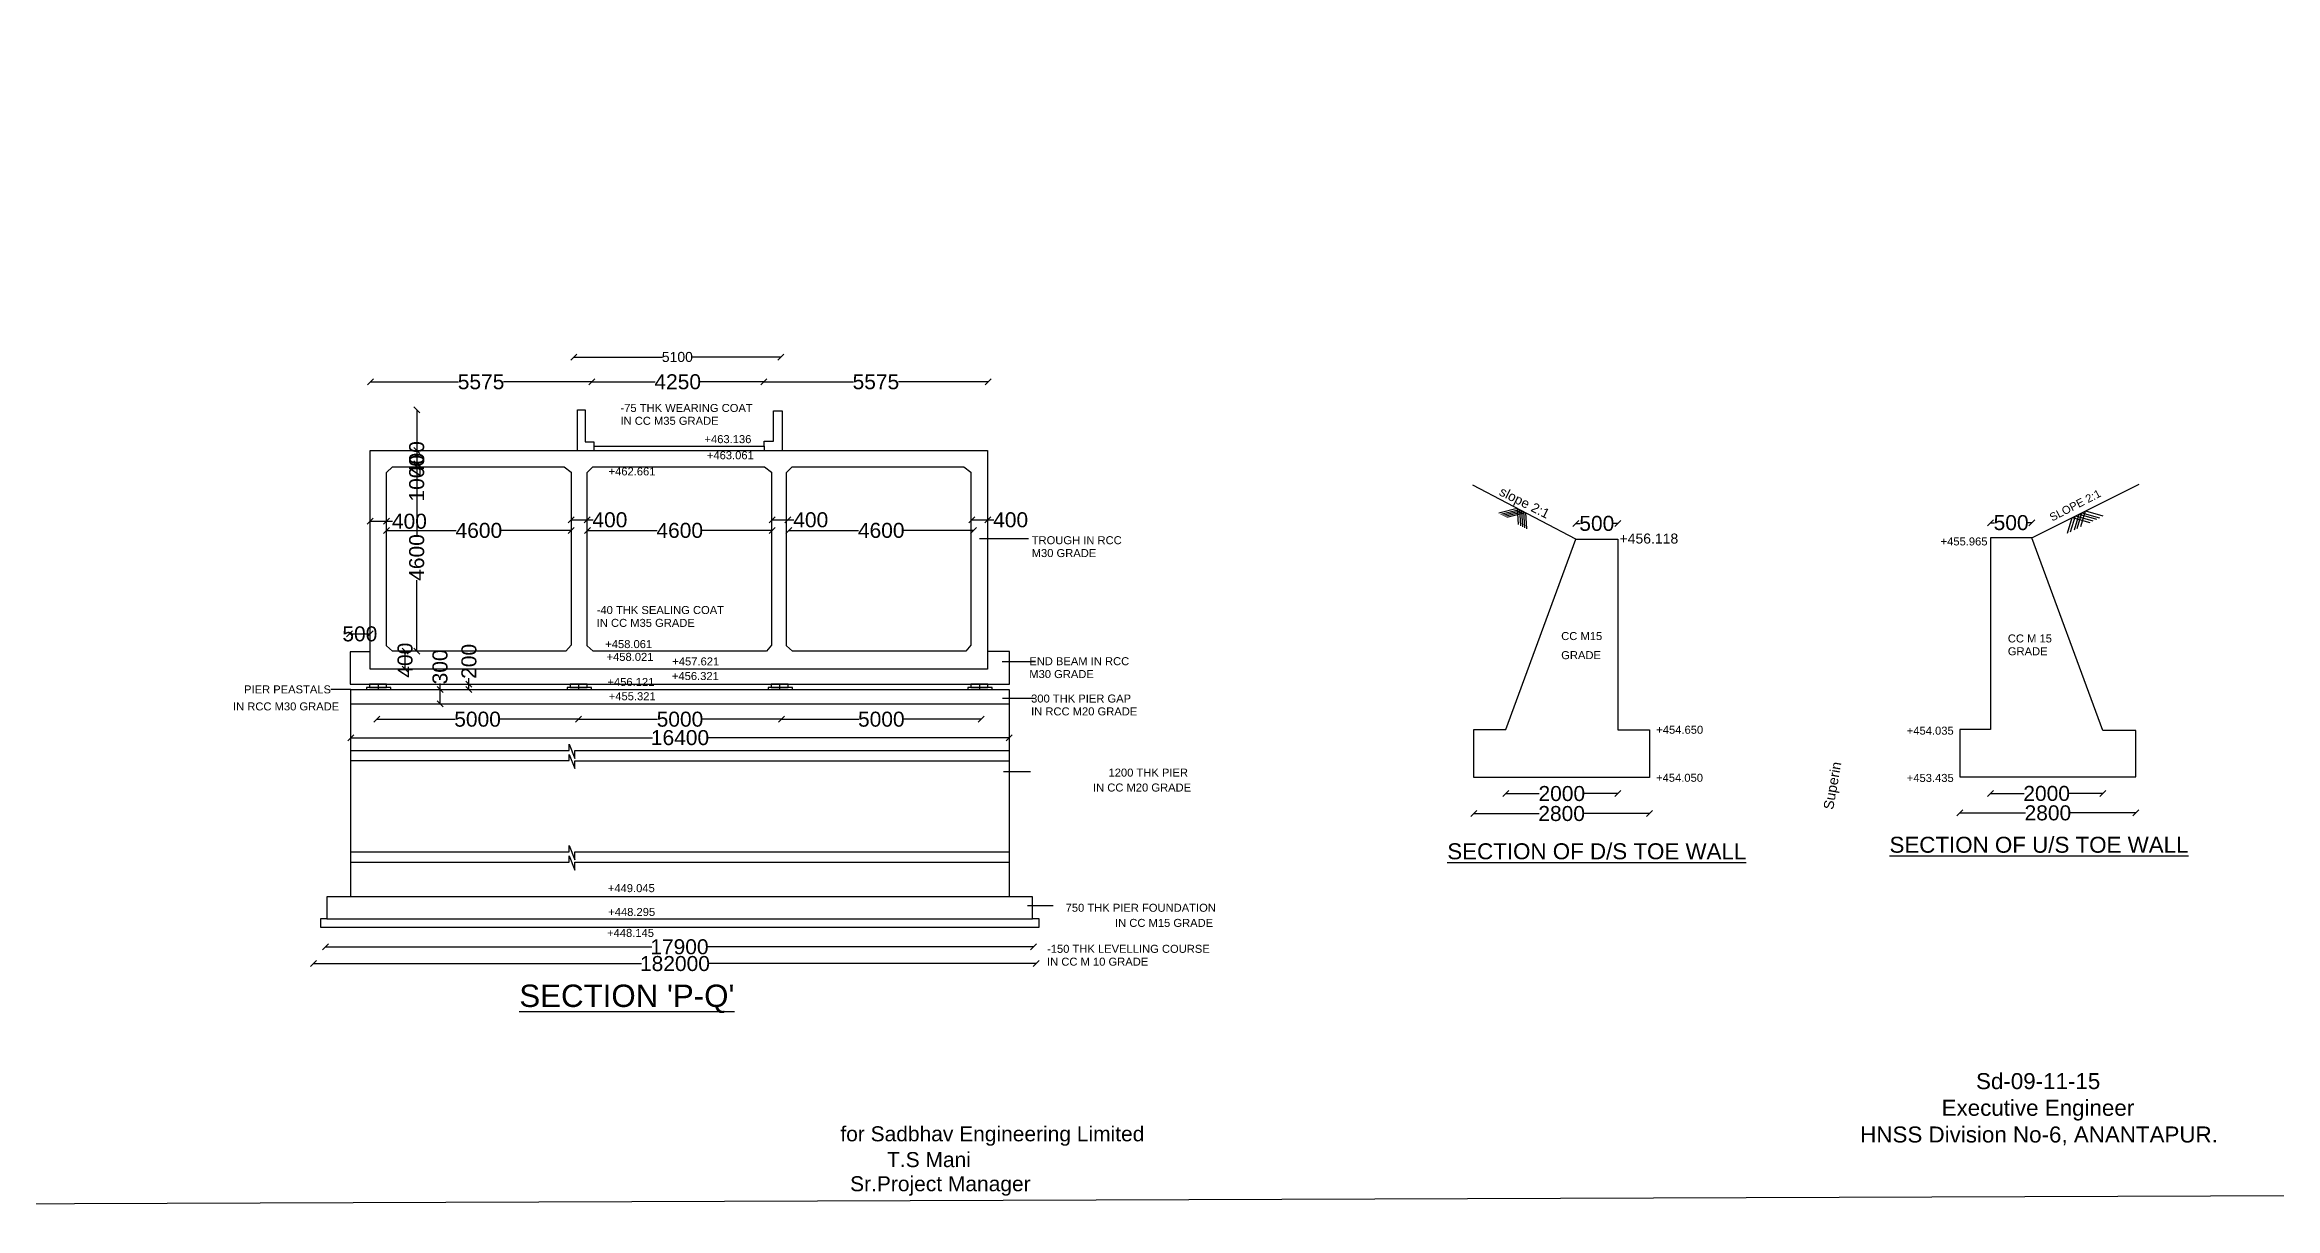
# Model space of a CAD drawing. Header units: millimetres. Extents: x -112454 to 301508, y -143387 to 43222.
# Drawn here: x -48255 to 63281, y -141433 to -83272 of the extents above; entities that cross this region are included whole.
import ezdxf

# ---------------------------------------------------------------- set-up
doc = ezdxf.new("R2010")
doc.units = ezdxf.units.MM
doc.header["$MEASUREMENT"] = 0
for name, color, linetype in [('DIMENSION', 7, 'Continuous'), ('DRAWING', 7, 'Continuous'), ('TEXT', 7, 'Continuous')]:
    doc.layers.add(name, color=color, linetype=linetype)
doc.styles.get("Standard").update_dxf_attribs({"font": 'arial.ttf', "height": 500})
doc.dimstyles.get("Standard").update_dxf_attribs({"dimtxt": 500, "dimasz": 300, "dimexe": 0.18, "dimexo": 0.0625, "dimgap": 0.09, "dimtad": 0, "dimdec": 0, "dimzin": 0, "dimdsep": 46, "dimtxsty": 'Standard', "dimblk": 'OBLIQUE', "dimcen": 0.09, "dimse1": 1, "dimse2": 1, "dimadec": 0, "dimazin": 0, "dimtfac": 1, "dimtdec": 0, "dimtofl": 0, "dimtmove": 0, "dimatfit": 3, "dimfxl": 0, "dimtolj": 1, "dimtzin": 0, "dimarcsym": 0})

# ---------------------------------------------------------------- blocks, each defined once
blk = doc.blocks.new('_Oblique')
at = {"color": 0, "linetype": 'ByBlock', "lineweight": -2}
blk.add_line((-0.5, -0.5), (0.5, 0.5), dxfattribs=at)
blk = doc.blocks.new('*D182')
at = {"layer": 'Defpoints', "color": 0, "transparency": 16777216}
for p in [(-31966, -100029), (-20899, -100029), (-20899, -100124)]:
    blk.add_point(p, dxfattribs=at)
at = {"layer": 'DIMENSION', "color": 0, "lineweight": -2, "transparency": 16777216}
for p, q in [((-31966, -100124), (-27555, -100124)), ((-20899, -100124), (-25310, -100124))]:
    blk.add_line(p, q, dxfattribs=at)
at = {"layer": 'DIMENSION', "color": 0, "lineweight": -2, "transparency": 16777216, "xscale": 300, "yscale": 300, "zscale": 300, "rotation": 180}
blk.add_blockref('_Oblique', (-31966, -100124), dxfattribs=at)
at = {"layer": 'DIMENSION', "color": 0, "lineweight": -2, "transparency": 16777216, "xscale": 300, "yscale": 300, "zscale": 300}
blk.add_blockref('_Oblique', (-20899, -100124), dxfattribs=at)
at = {"layer": 'DIMENSION', "color": 0, "transparency": 16777216, "insert": (-26432, -100124), "char_height": 750, "attachment_point": 5}
blk.add_mtext('\\A1;5575', dxfattribs=at)
blk = doc.blocks.new('*D183')
at = {"layer": 'Defpoints', "color": 0, "transparency": 16777216}
for p in [(-20899, -100124), (-12301, -100124), (-12301, -100124)]:
    blk.add_point(p, dxfattribs=at)
at = {"layer": 'DIMENSION', "color": 0, "lineweight": -2, "transparency": 16777216}
for p, q in [((-20899, -100124), (-17734, -100124)), ((-12301, -100124), (-15466, -100124))]:
    blk.add_line(p, q, dxfattribs=at)
at = {"layer": 'DIMENSION', "color": 0, "lineweight": -2, "transparency": 16777216, "xscale": 300, "yscale": 300, "zscale": 300, "rotation": 180}
blk.add_blockref('_Oblique', (-20899, -100124), dxfattribs=at)
at = {"layer": 'DIMENSION', "color": 0, "lineweight": -2, "transparency": 16777216, "xscale": 300, "yscale": 300, "zscale": 300}
blk.add_blockref('_Oblique', (-12301, -100124), dxfattribs=at)
at = {"layer": 'DIMENSION', "color": 0, "transparency": 16777216, "insert": (-16600, -100124), "char_height": 750, "attachment_point": 5}
blk.add_mtext('\\A1;4250', dxfattribs=at)
blk = doc.blocks.new('*D184')
at = {"layer": 'Defpoints', "color": 0, "transparency": 16777216}
for p in [(-12301, -100124), (-1082, -100124), (-1082, -100124)]:
    blk.add_point(p, dxfattribs=at)
at = {"layer": 'DIMENSION', "color": 0, "lineweight": -2, "transparency": 16777216}
for p, q in [((-12301, -100124), (-7814, -100124)), ((-1082, -100124), (-5569, -100124))]:
    blk.add_line(p, q, dxfattribs=at)
at = {"layer": 'DIMENSION', "color": 0, "lineweight": -2, "transparency": 16777216, "xscale": 300, "yscale": 300, "zscale": 300, "rotation": 180}
blk.add_blockref('_Oblique', (-12301, -100124), dxfattribs=at)
at = {"layer": 'DIMENSION', "color": 0, "lineweight": -2, "transparency": 16777216, "xscale": 300, "yscale": 300, "zscale": 300}
blk.add_blockref('_Oblique', (-1082, -100124), dxfattribs=at)
at = {"layer": 'DIMENSION', "color": 0, "transparency": 16777216, "insert": (-6692, -100124), "char_height": 750, "attachment_point": 5}
blk.add_mtext('\\A1;5575', dxfattribs=at)
blk = doc.blocks.new('*D185')
at = {"layer": 'Defpoints', "color": 0, "transparency": 16777216}
for p in [(-21790, -98916), (-11449, -98884), (-11449, -98916)]:
    blk.add_point(p, dxfattribs=at)
at = {"layer": 'DIMENSION', "color": 0, "lineweight": -2, "transparency": 16777216}
for p, q in [((-21790, -98884), (-17365, -98884)), ((-11449, -98884), (-15874, -98884))]:
    blk.add_line(p, q, dxfattribs=at)
at = {"layer": 'DIMENSION', "color": 0, "lineweight": -2, "transparency": 16777216, "xscale": 300, "yscale": 300, "zscale": 300, "rotation": 180}
blk.add_blockref('_Oblique', (-21790, -98884), dxfattribs=at)
at = {"layer": 'DIMENSION', "color": 0, "lineweight": -2, "transparency": 16777216, "xscale": 300, "yscale": 300, "zscale": 300}
blk.add_blockref('_Oblique', (-11449, -98884), dxfattribs=at)
at = {"layer": 'DIMENSION', "color": 0, "transparency": 16777216, "insert": (-16619, -98884), "char_height": 500, "attachment_point": 5}
blk.add_mtext('\\A1;5100', dxfattribs=at)
blk = doc.blocks.new('*D186')
at = {"layer": 'Defpoints', "color": 0, "transparency": 16777216}
for p in [(-33014, -112725), (-31971, -112725), (-31971, -112725)]:
    blk.add_point(p, dxfattribs=at)
at = {"layer": 'DIMENSION', "color": 0, "lineweight": -2, "transparency": 16777216}
blk.add_line((-33014, -112725), (-31971, -112725), dxfattribs=at)
at = {"layer": 'DIMENSION', "color": 0, "lineweight": -2, "transparency": 16777216, "xscale": 300, "yscale": 300, "zscale": 300, "rotation": 180}
blk.add_blockref('_Oblique', (-33014, -112725), dxfattribs=at)
at = {"layer": 'DIMENSION', "color": 0, "lineweight": -2, "transparency": 16777216, "xscale": 300, "yscale": 300, "zscale": 300}
blk.add_blockref('_Oblique', (-31971, -112725), dxfattribs=at)
at = {"layer": 'DIMENSION', "color": 0, "transparency": 16777216, "insert": (-32493, -112725), "char_height": 750, "attachment_point": 5}
blk.add_mtext('\\A1;500', dxfattribs=at)
blk = doc.blocks.new('*D187')
at = {"layer": 'Defpoints', "color": 0, "transparency": 16777216}
for p in [(-21618, -101516), (-29649, -103558), (-21618, -103558)]:
    blk.add_point(p, dxfattribs=at)
at = {"layer": 'DIMENSION', "color": 0, "lineweight": -2, "transparency": 16777216}
for p, q in [((-29649, -101516), (-29649, -103558)), ((-29649, -103558), (-29649, -103858))]:
    blk.add_line(p, q, dxfattribs=at)
at = {"layer": 'DIMENSION', "color": 0, "lineweight": -2, "transparency": 16777216, "xscale": 300, "yscale": 300, "zscale": 300}
for p, rotation in [((-29649, -101516), 90), ((-29649, -103558), 270)]:
    blk.add_blockref('_Oblique', p, dxfattribs=dict(at, rotation=rotation))
at = {"layer": 'DIMENSION', "color": 0, "transparency": 16777216, "insert": (-29649, -104941), "char_height": 750, "attachment_point": 5, "rotation": 90}
blk.add_mtext('\\A1;1000', dxfattribs=at)
blk = doc.blocks.new('*D188')
at = {"layer": 'Defpoints', "color": 0, "transparency": 16777216}
for p in [(-29649, -103558), (-29649, -104368), (-29649, -104368)]:
    blk.add_point(p, dxfattribs=at)
at = {"layer": 'DIMENSION', "color": 0, "lineweight": -2, "transparency": 16777216}
blk.add_line((-29649, -103558), (-29649, -104368), dxfattribs=at)
at = {"layer": 'DIMENSION', "color": 0, "lineweight": -2, "transparency": 16777216, "xscale": 300, "yscale": 300, "zscale": 300}
for p, rotation in [((-29649, -103558), 90), ((-29649, -104368), 270)]:
    blk.add_blockref('_Oblique', p, dxfattribs=dict(at, rotation=rotation))
at = {"layer": 'DIMENSION', "color": 0, "transparency": 16777216, "insert": (-29649, -103963), "char_height": 750, "attachment_point": 5, "rotation": 90}
blk.add_mtext('\\A1;400', dxfattribs=at)
blk = doc.blocks.new('*D189')
at = {"layer": 'Defpoints', "color": 0, "transparency": 16777216}
for p in [(-29799, -104218), (-29693, -113588), (-29649, -113588)]:
    blk.add_point(p, dxfattribs=at)
at = {"layer": 'DIMENSION', "color": 0, "lineweight": -2, "transparency": 16777216}
for p, q in [((-29649, -104218), (-29649, -107769)), ((-29649, -113588), (-29649, -110037))]:
    blk.add_line(p, q, dxfattribs=at)
at = {"layer": 'DIMENSION', "color": 0, "lineweight": -2, "transparency": 16777216, "xscale": 300, "yscale": 300, "zscale": 300}
for p, rotation in [((-29649, -104218), 90), ((-29649, -113588), 270)]:
    blk.add_blockref('_Oblique', p, dxfattribs=dict(at, rotation=rotation))
at = {"layer": 'DIMENSION', "color": 0, "transparency": 16777216, "insert": (-29649, -108903), "char_height": 750, "attachment_point": 5, "rotation": 90}
blk.add_mtext('\\A1;4600', dxfattribs=at)
blk = doc.blocks.new('*D190')
at = {"layer": 'Defpoints', "color": 0, "transparency": 16777216}
for p in [(-31971, -107127), (-31159, -107096), (-31159, -107252)]:
    blk.add_point(p, dxfattribs=at)
at = {"layer": 'DIMENSION', "color": 0, "lineweight": -2, "transparency": 16777216}
for p, q in [((-31971, -107096), (-31159, -107096)), ((-31159, -107096), (-30859, -107096))]:
    blk.add_line(p, q, dxfattribs=at)
at = {"layer": 'DIMENSION', "color": 0, "lineweight": -2, "transparency": 16777216, "xscale": 300, "yscale": 300, "zscale": 300, "rotation": 180}
blk.add_blockref('_Oblique', (-31971, -107096), dxfattribs=at)
at = {"layer": 'DIMENSION', "color": 0, "lineweight": -2, "transparency": 16777216, "xscale": 300, "yscale": 300, "zscale": 300}
blk.add_blockref('_Oblique', (-31159, -107096), dxfattribs=at)
at = {"layer": 'DIMENSION', "color": 0, "transparency": 16777216, "insert": (-30016, -107096), "char_height": 750, "attachment_point": 5}
blk.add_mtext('\\A1;400', dxfattribs=at)
blk = doc.blocks.new('*D191')
at = {"layer": 'Defpoints', "color": 0, "transparency": 16777216}
for p in [(-31159, -107553), (-21927, -107553), (-21927, -107553)]:
    blk.add_point(p, dxfattribs=at)
at = {"layer": 'DIMENSION', "color": 0, "lineweight": -2, "transparency": 16777216}
for p, q in [((-31159, -107553), (-27677, -107553)), ((-21927, -107553), (-25409, -107553))]:
    blk.add_line(p, q, dxfattribs=at)
at = {"layer": 'DIMENSION', "color": 0, "lineweight": -2, "transparency": 16777216, "xscale": 300, "yscale": 300, "zscale": 300, "rotation": 180}
blk.add_blockref('_Oblique', (-31159, -107553), dxfattribs=at)
at = {"layer": 'DIMENSION', "color": 0, "lineweight": -2, "transparency": 16777216, "xscale": 300, "yscale": 300, "zscale": 300}
blk.add_blockref('_Oblique', (-21927, -107553), dxfattribs=at)
at = {"layer": 'DIMENSION', "color": 0, "transparency": 16777216, "insert": (-26543, -107553), "char_height": 750, "attachment_point": 5}
blk.add_mtext('\\A1;4600', dxfattribs=at)
blk = doc.blocks.new('*D192')
at = {"layer": 'Defpoints', "color": 0, "transparency": 16777216}
for p in [(-30230, -113588), (-29990, -113588), (-29990, -114484)]:
    blk.add_point(p, dxfattribs=at)
at = {"layer": 'DIMENSION', "color": 0, "lineweight": -2, "transparency": 16777216}
blk.add_line((-30230, -114484), (-30230, -113588), dxfattribs=at)
at = {"layer": 'DIMENSION', "color": 0, "lineweight": -2, "transparency": 16777216, "xscale": 300, "yscale": 300, "zscale": 300}
for p, rotation in [((-30230, -113588), 90), ((-30230, -114484), 270)]:
    blk.add_blockref('_Oblique', p, dxfattribs=dict(at, rotation=rotation))
at = {"layer": 'DIMENSION', "color": 0, "transparency": 16777216, "insert": (-30230, -114036), "char_height": 750, "attachment_point": 5, "rotation": 90}
blk.add_mtext('\\A1;400', dxfattribs=at)
blk = doc.blocks.new('*D193')
at = {"layer": 'Defpoints', "color": 0, "transparency": 16777216}
for p in [(-21134, -107024), (-21927, -107553), (-21134, -107553)]:
    blk.add_point(p, dxfattribs=at)
at = {"layer": 'DIMENSION', "color": 0, "lineweight": -2, "transparency": 16777216}
for p, q in [((-21927, -107024), (-21134, -107024)), ((-21134, -107024), (-20834, -107024))]:
    blk.add_line(p, q, dxfattribs=at)
at = {"layer": 'DIMENSION', "color": 0, "lineweight": -2, "transparency": 16777216, "xscale": 300, "yscale": 300, "zscale": 300, "rotation": 180}
blk.add_blockref('_Oblique', (-21927, -107024), dxfattribs=at)
at = {"layer": 'DIMENSION', "color": 0, "lineweight": -2, "transparency": 16777216, "xscale": 300, "yscale": 300, "zscale": 300}
blk.add_blockref('_Oblique', (-21134, -107024), dxfattribs=at)
at = {"layer": 'DIMENSION', "color": 0, "transparency": 16777216, "insert": (-19992, -107024), "char_height": 750, "attachment_point": 5}
blk.add_mtext('\\A1;400', dxfattribs=at)
blk = doc.blocks.new('*D194')
at = {"layer": 'Defpoints', "color": 0, "transparency": 16777216}
for p in [(-21115, -107553), (-11884, -107553), (-11884, -107553)]:
    blk.add_point(p, dxfattribs=at)
at = {"layer": 'DIMENSION', "color": 0, "lineweight": -2, "transparency": 16777216}
for p, q in [((-21115, -107553), (-17634, -107553)), ((-11884, -107553), (-15366, -107553))]:
    blk.add_line(p, q, dxfattribs=at)
at = {"layer": 'DIMENSION', "color": 0, "lineweight": -2, "transparency": 16777216, "xscale": 300, "yscale": 300, "zscale": 300, "rotation": 180}
blk.add_blockref('_Oblique', (-21115, -107553), dxfattribs=at)
at = {"layer": 'DIMENSION', "color": 0, "lineweight": -2, "transparency": 16777216, "xscale": 300, "yscale": 300, "zscale": 300}
blk.add_blockref('_Oblique', (-11884, -107553), dxfattribs=at)
at = {"layer": 'DIMENSION', "color": 0, "transparency": 16777216, "insert": (-16500, -107553), "char_height": 750, "attachment_point": 5}
blk.add_mtext('\\A1;4600', dxfattribs=at)
blk = doc.blocks.new('*D195')
at = {"layer": 'Defpoints', "color": 0, "transparency": 16777216}
for p in [(-11091, -107024), (-11884, -107553), (-11091, -107553)]:
    blk.add_point(p, dxfattribs=at)
at = {"layer": 'DIMENSION', "color": 0, "lineweight": -2, "transparency": 16777216}
for p, q in [((-11884, -107024), (-11091, -107024)), ((-11091, -107024), (-10791, -107024))]:
    blk.add_line(p, q, dxfattribs=at)
at = {"layer": 'DIMENSION', "color": 0, "lineweight": -2, "transparency": 16777216, "xscale": 300, "yscale": 300, "zscale": 300, "rotation": 180}
blk.add_blockref('_Oblique', (-11884, -107024), dxfattribs=at)
at = {"layer": 'DIMENSION', "color": 0, "lineweight": -2, "transparency": 16777216, "xscale": 300, "yscale": 300, "zscale": 300}
blk.add_blockref('_Oblique', (-11091, -107024), dxfattribs=at)
at = {"layer": 'DIMENSION', "color": 0, "transparency": 16777216, "insert": (-9949, -107024), "char_height": 750, "attachment_point": 5}
blk.add_mtext('\\A1;400', dxfattribs=at)
blk = doc.blocks.new('*D196')
at = {"layer": 'Defpoints', "color": 0, "transparency": 16777216}
for p in [(-11042, -107553), (-1811, -107553), (-1811, -107553)]:
    blk.add_point(p, dxfattribs=at)
at = {"layer": 'DIMENSION', "color": 0, "lineweight": -2, "transparency": 16777216}
for p, q in [((-11042, -107553), (-7560, -107553)), ((-1811, -107553), (-5293, -107553))]:
    blk.add_line(p, q, dxfattribs=at)
at = {"layer": 'DIMENSION', "color": 0, "lineweight": -2, "transparency": 16777216, "xscale": 300, "yscale": 300, "zscale": 300, "rotation": 180}
blk.add_blockref('_Oblique', (-11042, -107553), dxfattribs=at)
at = {"layer": 'DIMENSION', "color": 0, "lineweight": -2, "transparency": 16777216, "xscale": 300, "yscale": 300, "zscale": 300}
blk.add_blockref('_Oblique', (-1811, -107553), dxfattribs=at)
at = {"layer": 'DIMENSION', "color": 0, "transparency": 16777216, "insert": (-6426, -107553), "char_height": 750, "attachment_point": 5}
blk.add_mtext('\\A1;4600', dxfattribs=at)
blk = doc.blocks.new('*D197')
at = {"layer": 'Defpoints', "color": 0, "transparency": 16777216}
for p in [(-1098, -107024), (-1891, -107553), (-1098, -107553)]:
    blk.add_point(p, dxfattribs=at)
at = {"layer": 'DIMENSION', "color": 0, "lineweight": -2, "transparency": 16777216}
for p, q in [((-1891, -107024), (-1098, -107024)), ((-1098, -107024), (-798, -107024))]:
    blk.add_line(p, q, dxfattribs=at)
at = {"layer": 'DIMENSION', "color": 0, "lineweight": -2, "transparency": 16777216, "xscale": 300, "yscale": 300, "zscale": 300, "rotation": 180}
blk.add_blockref('_Oblique', (-1891, -107024), dxfattribs=at)
at = {"layer": 'DIMENSION', "color": 0, "lineweight": -2, "transparency": 16777216, "xscale": 300, "yscale": 300, "zscale": 300}
blk.add_blockref('_Oblique', (-1098, -107024), dxfattribs=at)
at = {"layer": 'DIMENSION', "color": 0, "transparency": 16777216, "insert": (45, -107024), "char_height": 750, "attachment_point": 5}
blk.add_mtext('\\A1;400', dxfattribs=at)
blk = doc.blocks.new('*D198')
at = {"layer": 'Defpoints', "color": 0, "transparency": 16777216}
for p in [(-31650, -116989), (-21567, -116989), (-21567, -116989)]:
    blk.add_point(p, dxfattribs=at)
at = {"layer": 'DIMENSION', "color": 0, "lineweight": -2, "transparency": 16777216}
for p, q in [((-31650, -116989), (-27727, -116989)), ((-21567, -116989), (-25490, -116989))]:
    blk.add_line(p, q, dxfattribs=at)
at = {"layer": 'DIMENSION', "color": 0, "lineweight": -2, "transparency": 16777216, "xscale": 300, "yscale": 300, "zscale": 300, "rotation": 180}
blk.add_blockref('_Oblique', (-31650, -116989), dxfattribs=at)
at = {"layer": 'DIMENSION', "color": 0, "lineweight": -2, "transparency": 16777216, "xscale": 300, "yscale": 300, "zscale": 300}
blk.add_blockref('_Oblique', (-21567, -116989), dxfattribs=at)
at = {"layer": 'DIMENSION', "color": 0, "transparency": 16777216, "insert": (-26608, -116989), "char_height": 750, "attachment_point": 5}
blk.add_mtext('\\A1;5000', dxfattribs=at)
blk = doc.blocks.new('*D199')
at = {"layer": 'Defpoints', "color": 0, "transparency": 16777216}
for p in [(-21567, -116989), (-11409, -116989), (-11409, -116989)]:
    blk.add_point(p, dxfattribs=at)
at = {"layer": 'DIMENSION', "color": 0, "lineweight": -2, "transparency": 16777216}
for p, q in [((-21567, -116989), (-17607, -116989)), ((-11409, -116989), (-15369, -116989))]:
    blk.add_line(p, q, dxfattribs=at)
at = {"layer": 'DIMENSION', "color": 0, "lineweight": -2, "transparency": 16777216, "xscale": 300, "yscale": 300, "zscale": 300, "rotation": 180}
blk.add_blockref('_Oblique', (-21567, -116989), dxfattribs=at)
at = {"layer": 'DIMENSION', "color": 0, "lineweight": -2, "transparency": 16777216, "xscale": 300, "yscale": 300, "zscale": 300}
blk.add_blockref('_Oblique', (-11409, -116989), dxfattribs=at)
at = {"layer": 'DIMENSION', "color": 0, "transparency": 16777216, "insert": (-16488, -116989), "char_height": 750, "attachment_point": 5}
blk.add_mtext('\\A1;5000', dxfattribs=at)
blk = doc.blocks.new('*D200')
at = {"layer": 'Defpoints', "color": 0, "transparency": 16777216}
for p in [(-11409, -116989), (-1433, -116989), (-1433, -116989)]:
    blk.add_point(p, dxfattribs=at)
at = {"layer": 'DIMENSION', "color": 0, "lineweight": -2, "transparency": 16777216}
for p, q in [((-11409, -116989), (-7540, -116989)), ((-1433, -116989), (-5302, -116989))]:
    blk.add_line(p, q, dxfattribs=at)
at = {"layer": 'DIMENSION', "color": 0, "lineweight": -2, "transparency": 16777216, "xscale": 300, "yscale": 300, "zscale": 300, "rotation": 180}
blk.add_blockref('_Oblique', (-11409, -116989), dxfattribs=at)
at = {"layer": 'DIMENSION', "color": 0, "lineweight": -2, "transparency": 16777216, "xscale": 300, "yscale": 300, "zscale": 300}
blk.add_blockref('_Oblique', (-1433, -116989), dxfattribs=at)
at = {"layer": 'DIMENSION', "color": 0, "transparency": 16777216, "insert": (-6421, -116989), "char_height": 750, "attachment_point": 5}
blk.add_mtext('\\A1;5000', dxfattribs=at)
blk = doc.blocks.new('*D201')
at = {"layer": 'Defpoints', "color": 0, "transparency": 16777216}
for p in [(-32943, -117910), (-32943, -118022), (-30, -118022)]:
    blk.add_point(p, dxfattribs=at)
at = {"layer": 'DIMENSION', "color": 0, "lineweight": -2, "transparency": 16777216}
for p, q in [((-32943, -117910), (-17861, -117910)), ((-30, -117910), (-15112, -117910))]:
    blk.add_line(p, q, dxfattribs=at)
at = {"layer": 'DIMENSION', "color": 0, "lineweight": -2, "transparency": 16777216, "xscale": 300, "yscale": 300, "zscale": 300, "rotation": 180}
blk.add_blockref('_Oblique', (-32943, -117910), dxfattribs=at)
at = {"layer": 'DIMENSION', "color": 0, "lineweight": -2, "transparency": 16777216, "xscale": 300, "yscale": 300, "zscale": 300}
blk.add_blockref('_Oblique', (-30, -117910), dxfattribs=at)
at = {"layer": 'DIMENSION', "color": 0, "transparency": 16777216, "insert": (-16487, -117910), "char_height": 750, "attachment_point": 5}
blk.add_mtext('\\A1;16400', dxfattribs=at)
blk = doc.blocks.new('*D202')
at = {"layer": 'Defpoints', "color": 0, "transparency": 16777216}
for p in [(-34217, -128364), (-34217, -128476), (1187, -128476)]:
    blk.add_point(p, dxfattribs=at)
at = {"layer": 'DIMENSION', "color": 0, "lineweight": -2, "transparency": 16777216}
for p, q in [((-34217, -128364), (-17890, -128364)), ((1187, -128364), (-15141, -128364))]:
    blk.add_line(p, q, dxfattribs=at)
at = {"layer": 'DIMENSION', "color": 0, "lineweight": -2, "transparency": 16777216, "xscale": 300, "yscale": 300, "zscale": 300, "rotation": 180}
blk.add_blockref('_Oblique', (-34217, -128364), dxfattribs=at)
at = {"layer": 'DIMENSION', "color": 0, "lineweight": -2, "transparency": 16777216, "xscale": 300, "yscale": 300, "zscale": 300}
blk.add_blockref('_Oblique', (1187, -128364), dxfattribs=at)
at = {"layer": 'DIMENSION', "color": 0, "transparency": 16777216, "insert": (-16515, -128364), "char_height": 750, "attachment_point": 5}
blk.add_mtext('\\A1;17900', dxfattribs=at)
blk = doc.blocks.new('*D203')
at = {"layer": 'Defpoints', "color": 0, "transparency": 16777216}
for p in [(-34804, -129202), (-34804, -129369), (1326, -129369)]:
    blk.add_point(p, dxfattribs=at)
at = {"layer": 'DIMENSION', "color": 0, "lineweight": -2, "transparency": 16777216}
for p, q in [((-34804, -129202), (-18405, -129202)), ((1326, -129202), (-15073, -129202))]:
    blk.add_line(p, q, dxfattribs=at)
at = {"layer": 'DIMENSION', "color": 0, "lineweight": -2, "transparency": 16777216, "xscale": 300, "yscale": 300, "zscale": 300, "rotation": 180}
blk.add_blockref('_Oblique', (-34804, -129202), dxfattribs=at)
at = {"layer": 'DIMENSION', "color": 0, "lineweight": -2, "transparency": 16777216, "xscale": 300, "yscale": 300, "zscale": 300}
blk.add_blockref('_Oblique', (1326, -129202), dxfattribs=at)
at = {"layer": 'DIMENSION', "color": 0, "transparency": 16777216, "insert": (-16739, -129202), "char_height": 750, "attachment_point": 5}
blk.add_mtext('\\A1;182000', dxfattribs=at)
blk = doc.blocks.new('*D356')
at = {"color": 0, "lineweight": -2, "transparency": 16777216}
for p, q in [((28307, -107203), (28526, -107203)), ((30399, -107203), (30180, -107203))]:
    blk.add_line(p, q, dxfattribs=at)
at = {"layer": 'Defpoints', "color": 0, "transparency": 16777216}
for p in [(28307, -107980), (30399, -107203), (30399, -107980)]:
    blk.add_point(p, dxfattribs=at)
at = {"color": 0, "lineweight": -2, "transparency": 16777216, "xscale": 300, "yscale": 300, "zscale": 300, "rotation": 180}
blk.add_blockref('_Oblique', (28307, -107203), dxfattribs=at)
at = {"color": 0, "lineweight": -2, "transparency": 16777216, "xscale": 300, "yscale": 300, "zscale": 300}
blk.add_blockref('_Oblique', (30399, -107203), dxfattribs=at)
at = {"color": 0, "transparency": 16777216, "insert": (29353, -107203), "char_height": 750, "attachment_point": 5}
blk.add_mtext('\\A1;500', dxfattribs=at)
blk = doc.blocks.new('*D357')
at = {"color": 0, "lineweight": -2, "transparency": 16777216}
for p, q in [((49038, -107165), (49241, -107165)), ((51098, -107165), (50896, -107165))]:
    blk.add_line(p, q, dxfattribs=at)
at = {"layer": 'Defpoints', "color": 0, "transparency": 16777216}
for p in [(49038, -107914), (51098, -107165), (51098, -107914)]:
    blk.add_point(p, dxfattribs=at)
at = {"color": 0, "lineweight": -2, "transparency": 16777216, "xscale": 300, "yscale": 300, "zscale": 300, "rotation": 180}
blk.add_blockref('_Oblique', (49038, -107165), dxfattribs=at)
at = {"color": 0, "lineweight": -2, "transparency": 16777216, "xscale": 300, "yscale": 300, "zscale": 300}
blk.add_blockref('_Oblique', (51098, -107165), dxfattribs=at)
at = {"color": 0, "transparency": 16777216, "insert": (50068, -107165), "char_height": 750, "attachment_point": 5}
blk.add_mtext('\\A1;500', dxfattribs=at)
blk = doc.blocks.new('*D358')
at = {"color": 0, "lineweight": -2, "transparency": 16777216}
for p, q in [((24805, -120705), (26477, -120705)), ((30399, -120705), (28727, -120705))]:
    blk.add_line(p, q, dxfattribs=at)
at = {"layer": 'Defpoints', "color": 0, "transparency": 16777216}
for p in [(24805, -117492), (30399, -117516), (30399, -120705)]:
    blk.add_point(p, dxfattribs=at)
at = {"color": 0, "lineweight": -2, "transparency": 16777216, "xscale": 300, "yscale": 300, "zscale": 300, "rotation": 180}
blk.add_blockref('_Oblique', (24805, -120705), dxfattribs=at)
at = {"color": 0, "lineweight": -2, "transparency": 16777216, "xscale": 300, "yscale": 300, "zscale": 300}
blk.add_blockref('_Oblique', (30399, -120705), dxfattribs=at)
at = {"color": 0, "transparency": 16777216, "insert": (27602, -120705), "char_height": 750, "attachment_point": 5}
blk.add_mtext('\\A1;2000', dxfattribs=at)
blk = doc.blocks.new('*D359')
at = {"color": 0, "lineweight": -2, "transparency": 16777216}
for p, q in [((23201, -121704), (26469, -121704)), ((31987, -121704), (28719, -121704))]:
    blk.add_line(p, q, dxfattribs=at)
at = {"layer": 'Defpoints', "color": 0, "transparency": 16777216}
for p in [(23201, -119904), (31987, -119904), (31987, -121704)]:
    blk.add_point(p, dxfattribs=at)
at = {"color": 0, "lineweight": -2, "transparency": 16777216, "xscale": 300, "yscale": 300, "zscale": 300, "rotation": 180}
blk.add_blockref('_Oblique', (23201, -121704), dxfattribs=at)
at = {"color": 0, "lineweight": -2, "transparency": 16777216, "xscale": 300, "yscale": 300, "zscale": 300}
blk.add_blockref('_Oblique', (31987, -121704), dxfattribs=at)
at = {"color": 0, "transparency": 16777216, "insert": (27594, -121704), "char_height": 750, "attachment_point": 5}
blk.add_mtext('\\A1;2800', dxfattribs=at)
blk = doc.blocks.new('*D360')
at = {"color": 0, "lineweight": -2, "transparency": 16777216}
for p, q in [((49038, -120699), (50719, -120699)), ((54650, -120699), (52969, -120699))]:
    blk.add_line(p, q, dxfattribs=at)
at = {"layer": 'Defpoints', "color": 0, "transparency": 16777216}
for p in [(49038, -117506), (54650, -117558), (54650, -120699)]:
    blk.add_point(p, dxfattribs=at)
at = {"color": 0, "lineweight": -2, "transparency": 16777216, "xscale": 300, "yscale": 300, "zscale": 300, "rotation": 180}
blk.add_blockref('_Oblique', (49038, -120699), dxfattribs=at)
at = {"color": 0, "lineweight": -2, "transparency": 16777216, "xscale": 300, "yscale": 300, "zscale": 300}
blk.add_blockref('_Oblique', (54650, -120699), dxfattribs=at)
at = {"color": 0, "transparency": 16777216, "insert": (51844, -120699), "char_height": 750, "attachment_point": 5}
blk.add_mtext('\\A1;2000', dxfattribs=at)
blk = doc.blocks.new('*D361')
at = {"color": 0, "lineweight": -2, "transparency": 16777216}
for p, q in [((47504, -121671), (50780, -121671)), ((56307, -121671), (53031, -121671))]:
    blk.add_line(p, q, dxfattribs=at)
at = {"layer": 'Defpoints', "color": 0, "transparency": 16777216}
for p in [(47504, -119867), (56307, -119867), (56307, -121671)]:
    blk.add_point(p, dxfattribs=at)
at = {"color": 0, "lineweight": -2, "transparency": 16777216, "xscale": 300, "yscale": 300, "zscale": 300, "rotation": 180}
blk.add_blockref('_Oblique', (47504, -121671), dxfattribs=at)
at = {"color": 0, "lineweight": -2, "transparency": 16777216, "xscale": 300, "yscale": 300, "zscale": 300}
blk.add_blockref('_Oblique', (56307, -121671), dxfattribs=at)
at = {"color": 0, "transparency": 16777216, "insert": (51906, -121671), "char_height": 750, "attachment_point": 5}
blk.add_mtext('\\A1;2800', dxfattribs=at)
blk = doc.blocks.new('*D362')
at = {"layer": 'Defpoints', "color": 0, "transparency": 16777216}
for p in [(-28483, -115498), (-28251, -115498), (-28251, -116210)]:
    blk.add_point(p, dxfattribs=at)
at = {"layer": 'DIMENSION', "color": 0, "lineweight": -2, "transparency": 16777216}
for p, q in [((-28483, -115498), (-28483, -115198)), ((-28483, -116210), (-28483, -115498))]:
    blk.add_line(p, q, dxfattribs=at)
at = {"layer": 'DIMENSION', "color": 0, "lineweight": -2, "transparency": 16777216, "xscale": 300, "yscale": 300, "zscale": 300}
for p, rotation in [((-28483, -115498), 90), ((-28483, -116210), 270)]:
    blk.add_blockref('_Oblique', p, dxfattribs=dict(at, rotation=rotation))
at = {"layer": 'DIMENSION', "color": 0, "transparency": 16777216, "insert": (-28483, -114371), "char_height": 750, "attachment_point": 5, "rotation": 90}
blk.add_mtext('\\A1;300', dxfattribs=at)
blk = doc.blocks.new('*D363')
at = {"layer": 'Defpoints', "color": 0, "transparency": 16777216}
for p in [(-27037, -115229), (-27037, -115229), (-27037, -115498)]:
    blk.add_point(p, dxfattribs=at)
at = {"layer": 'DIMENSION', "color": 0, "lineweight": -2, "transparency": 16777216}
for p, q in [((-27037, -115229), (-27037, -114929)), ((-27037, -115498), (-27037, -115229))]:
    blk.add_line(p, q, dxfattribs=at)
at = {"layer": 'DIMENSION', "color": 0, "lineweight": -2, "transparency": 16777216, "xscale": 300, "yscale": 300, "zscale": 300}
for p, rotation in [((-27037, -115229), 90), ((-27037, -115498), 270)]:
    blk.add_blockref('_Oblique', p, dxfattribs=dict(at, rotation=rotation))
at = {"layer": 'DIMENSION', "color": 0, "transparency": 16777216, "insert": (-27037, -114096), "char_height": 750, "attachment_point": 5, "rotation": 90}
blk.add_mtext('\\A1;200', dxfattribs=at)

msp = doc.modelspace()

# ---------------------------------------------------------------- linework, layer by layer
for points in [[(24446, -106678.7), (25371.1, -106445.9), (25425.1, -107256.3)], [(24554.7, -106735.5), (25479.8, -106502.7), (25533.8, -107313.1)], [(24661.6, -106791.4), (25586.6, -106558.6), (25640.6, -107369)], [(24759.4, -106842.5), (25684.5, -106609.7), (25738.5, -107420.1)], [(24857.2, -106893.6), (25782.3, -106660.8), (25836.3, -107471.2)], [(52887.8, -107692.6), (53122.9, -106904.7), (53996.9, -107156.1)], [(53044.6, -107614.4), (53279.7, -106826.5), (54153.8, -107078)], [(53235, -107519.5), (53470, -106731.6), (54344.1, -106983)], [(53371.7, -107451.4), (53606.7, -106663.5), (54480.8, -106914.9)], [(53551.2, -107361.8), (53786.3, -106573.9), (54660.3, -106825.4)]]:
    msp.add_lwpolyline(points)
at = {"layer": 'DIMENSION'}
for points in [[(-21618.4, -103558), (-21618.4, -101515.8), (-21219.7, -101515.8), (-21219.7, -103121.9), (-20794.6, -103121.9), (-20794.6, -103558)], [(-12276.3, -103340), (-12276.3, -103097.8), (-11814.9, -103097.8), (-11814.9, -101572), (-11382.9, -101572), (-11382.9, -103558)], [(-20794.6, -103340), (-12276.3, -103340), (-12276.3, -103558)], [(-30861, -104368), (-22278, -104368), (-21927.4, -104638.2), (-21927.4, -113277.3), (-22188.5, -113588.4), (-30852.7, -113588.4), (-31158.5, -113321.3), (-31158.5, -104660.4), (-30861, -104368)], [(-20836.8, -104368), (-12253.8, -104368), (-11903.2, -104638.2), (-11903.2, -113277.3), (-12164.3, -113588.4), (-20828.5, -113588.4), (-21134.3, -113321.3), (-21134.3, -104660.4), (-20836.8, -104368)], [(-10871.7, -104368), (-2288.7, -104368), (-1938, -104638.2), (-1938, -113277.3), (-2199.2, -113588.4), (-10863.4, -113588.4), (-11169.2, -113321.3), (-11169.2, -104660.4), (-10871.7, -104368)], [(-1506.6, -107947.3), (936.2, -107947.3)], [(-31971.4, -113614.5), (-32979, -113614.5), (-32979, -115229.4), (-9.6, -115229.4), (-9.6, -113606.2), (-1119.3, -113606.2)], [(-371.1, -114099.4), (1296.5, -114099.4)], [(-32943, -115497.8), (-33950.8, -115497.8)], [(-31581.3, -115229.4), (-31581.3, -115497.8)], [(-21555.5, -115229.4), (-21555.5, -115497.8)], [(-11503.4, -115229.4), (-11503.4, -115497.8)], [(-1516, -115229.4), (-1516, -115497.8)], [(-355.6, -115930.1), (1189.5, -115930.1)], [(-32943, -116210.3), (-30.4, -116210.3)], [(-32943, -118544.8), (-22031.1, -118544.8), (-22031.1, -118234), (-21742.5, -118944.6), (-21742.5, -118550.6), (-30.4, -118550.6)], [(-32943, -119057.2), (-22031.1, -119057.2), (-22031.1, -118746.4), (-21742.5, -119457), (-21742.5, -119063), (-30.4, -119063)], [(-313.7, -119606.6), (1039.3, -119606.6)], [(-32943, -123611.8), (-22031.1, -123611.8), (-22031.1, -123301), (-21742.5, -124011.6), (-21742.5, -123617.6), (-30.4, -123617.6)], [(-32943, -124124.2), (-22031.1, -124124.2), (-22031.1, -123813.4), (-21742.5, -124524), (-21742.5, -124130), (-30.4, -124130)], [(-34148.2, -126966), (-34462.6, -126966), (-34462.6, -127380.6), (1468.1, -127380.6), (1468.1, -126966), (1133.2, -126966)], [(895.9, -126303.1), (2176.5, -126303.1)]]:
    msp.add_lwpolyline(points, dxfattribs=at)
for points in [[(-1119.3, -114483.7), (-31971.4, -114483.7), (-31971.4, -103558), (-1119.3, -103558)], [(-32943, -115497.8), (-30.4, -115497.8), (-30.4, -125871.6), (-32943, -125871.6)], [(-32157.4, -115497.8), (-30941.6, -115497.8), (-30941.6, -115392.9), (-32157.4, -115392.9)], [(-32003.2, -115392.9), (-31159.4, -115392.9), (-31159.4, -115229.4), (-32003.2, -115229.4)], [(-22131.6, -115497.8), (-20915.8, -115497.8), (-20915.8, -115392.9), (-22131.6, -115392.9)], [(-21977.4, -115392.9), (-21133.6, -115392.9), (-21133.6, -115229.4), (-21977.4, -115229.4)], [(-12079.5, -115497.8), (-10863.7, -115497.8), (-10863.7, -115392.9), (-12079.5, -115392.9)], [(-11925.3, -115392.9), (-11081.5, -115392.9), (-11081.5, -115229.4), (-11925.3, -115229.4)], [(-2092.1, -115497.8), (-876.3, -115497.8), (-876.3, -115392.9), (-2092.1, -115392.9)], [(-1937.9, -115392.9), (-1094.1, -115392.9), (-1094.1, -115229.4), (-1937.9, -115229.4)], [(1133.2, -125871.6), (-34148.2, -125871.6), (-34148.2, -126966), (1133.2, -126966)]]:
    msp.add_lwpolyline(points, close=True, dxfattribs=at)
at = {"layer": 'DRAWING'}
msp.add_lwpolyline([(-112453.7, 41744.4), (300852.5, 43222.4), (301507.5, -139955.3), (-111798.6, -141433.3)], close=True, dxfattribs=at)
for points in [[(28307.3, -107980.4), (23160, -105290.4)], [(51098.3, -107914.2), (56474.2, -105233.7)], [(28307.3, -107980.4), (30398.7, -107980.4), (30398.7, -117515.9), (31987.2, -117515.9), (31987.2, -119904.2), (23200.6, -119904.2), (23200.6, -117492.1), (24805.1, -117492.1), (28307.3, -107980.4)], [(49038.1, -107914.2), (49038.1, -117505.7), (47503.7, -117505.7), (47503.7, -119867.4), (56307.4, -119867.4), (56307.4, -117558), (54649.7, -117558), (51098.3, -107914.2), (49038.1, -107914.2)]]:
    msp.add_lwpolyline(points, dxfattribs=at)

# ---------------------------------------------------------------- texts
msp.add_text('Superin', height=500, rotation=80).set_placement((41167.6, -121534.5))
at = {"insert": (41451.6, -133340.2), "char_height": 800, "width": 19842.73, "attachment_point": 1}
msp.add_mtext('\\pi9921.4;\\P\\pi6862.4;Sd-09-11-15\\P\\pi5143.2;Executive Engineer \\P\\pi1072;HNSS Division No-6, ANANTAPUR.', dxfattribs=at)
at = {"layer": 'DIMENSION'}
for s, p in [('-75 THK WEARING COAT', (-19462.6, -101629.7)), ('IN CC M35 GRADE', (-19462.6, -102272.2)), ('+463.136', (-15262.5, -103187.9)), ('+463.061', (-15143.3, -103994.5)), ('+462.661', (-20058.7, -104801.1)), ('TROUGH IN RCC ', (1098.2, -108240)), ('M30 GRADE ', (1098.2, -108882.6)), ('-40 THK SEALING COAT', (-20650.2, -111729.2)), ('IN CC M35 GRADE ', (-20650.2, -112371.8)), ('+458.061', (-20224.3, -113432)), ('+458.021', (-20159.5, -114070.5)), ('+456.321', (-16891.1, -115029)), ('+457.621', (-16872.5, -114297.9)), ('END BEAM IN RCC ', (976.3, -114286.8)), ('M30 GRADE', (976.3, -114929.3)), ('PIER PEASTALS ', (-38284.5, -115695.8)), ('+456.121', (-20113.1, -115325.1)), ('+455.321', (-20048.3, -116037.7)), ('300 THK PIER GAP', (1068.7, -116153)), ('IN RCC M30 GRADE ', (-38836, -116546)), ('IN RCC M20 GRADE ', (1068.7, -116795.6)), ('IN CC M20 GRADE ', (4162.1, -120600.5)), ('1200 THK PIER', (4939.3, -119854.2)), ('+449.045', (-20094.2, -125629.9)), ('+448.295', (-20075.3, -126818.5)), ('750 THK PIER FOUNDATION ', (2794, -126609.2)), ('IN CC M15 GRADE', (5263.3, -127366.7)), ('+448.145', (-20131.9, -127865.5)), ('-150 THK LEVELLING COURSE ', (1864.9, -128661.8)), ('IN CC M 10 GRADE', (1864.9, -129304.4))]:
    msp.add_text(s, height=400, dxfattribs=at).set_placement(p)
at = {"layer": 'TEXT'}
for s, height, rotation, p in [('slope 2:1', 475.55, 333.381495, (24430.1, -105767.7)), ('SLOPE 2:1', 400, 27.148078, (52117.3, -107109.7))]:
    msp.add_text(s, height=height, rotation=rotation, dxfattribs=at).set_placement(p)
for s, height, p in [('+456.118', 500.61, (30489.1, -108207)), ('+455.965', 400, (46542, -108300.4)), ('CC M15 ', 400, (27572.8, -113030.7)), ('GRADE', 400, (27572.8, -113984.4)), ('GRADE', 400, (49904, -113791.7)), ('CC M 15 ', 400, (49904, -113149.1)), ('+454.650', 400, (32325.7, -117713.4)), ('+454.035', 400, (44850.5, -117758)), ('+454.050', 400, (32315.8, -120112.6)), ('+453.435', 400, (44850.5, -120120.6)), ('%%USECTION OF D/S TOE WALL', 799.255, (21877.8, -123986.2)), ('%%USECTION OF U/S TOE WALL', 799.255, (43985.7, -123659.8)), ("%%USECTION 'P-Q'", 1118.957, (-24520.3, -131369)), ('for Sadbhav Engineering Limited', 750, (-8469, -138082.3)), ('T.S Mani ', 750, (-6133.9, -139371.7)), ('Sr.Project Manager', 750, (-7980.5, -140576.5))]:
    msp.add_text(s, height=height, dxfattribs=at).set_placement(p)

# ---------------------------------------------------------------- dimensions: what is measured, and where the dimension line sits
for base, p1, p2, text, picture, middle in [((30398.7, -107203.4), (28307.3, -107980.4), (30398.7, -107980.4), '500', '*D356', (29353, -107203.4)), ((51098.3, -107164.7), (49038.1, -107914.2), (51098.3, -107914.2), '500', '*D357', (50068.2, -107164.7)), ((30398.7, -120704.8), (24805.1, -117492.1), (30398.7, -117515.9), '2000', '*D358', (27601.9, -120704.8)), ((54649.7, -120698.6), (49038.1, -117505.7), (54649.7, -117558), '2000', '*D360', (51843.9, -120698.6)), ((31987.2, -121704.2), (23200.6, -119904.2), (31987.2, -119904.2), '2800', '*D359', (27593.9, -121704.2)), ((56307.4, -121670.9), (47503.7, -119867.4), (56307.4, -119867.4), '2800', '*D361', (51905.5, -121670.9))]:
    dim = msp.add_linear_dim(base=base, p1=p1, p2=p2, text=text, dimstyle='Standard')
    dim.commit()
    dim.dimension.update_dxf_attribs({"geometry": picture, "text_midpoint": middle})
at = {"layer": 'DIMENSION'}
for base, p1, p2, text, picture, middle in [((-11449, -98883.9), (-21789.8, -98915.9), (-11449, -98915.9), '5100', '*D185', (-16619.4, -98883.9)), ((-20899.2, -100124.2), (-31965.5, -100028.7), (-20899.2, -100028.7), '5575', '*D182', (-26432.4, -100124.2)), ((-12301, -100124.2), (-20899.2, -100124.2), (-12301, -100124.2), '4250', '*D183', (-16600.1, -100124.2)), ((-1082.4, -100124.2), (-12301, -100124.2), (-1082.4, -100124.2), '5575', '*D184', (-6691.7, -100124.2)), ((-31158.5, -107095.6), (-31971.4, -107126.8), (-31158.5, -107251.6), '400', '*D190', (-30016.1, -107095.6)), ((-21927.4, -107553.4), (-31158.5, -107553.4), (-21927.4, -107553.4), '4600', '*D191', (-26542.9, -107553.4)), ((-11884.2, -107553.4), (-21115.4, -107553.4), (-11884.2, -107553.4), '4600', '*D194', (-16499.8, -107553.4)), ((-11091.2, -107024.2), (-11884.2, -107553.4), (-11091.2, -107553.4), '400', '*D195', (-9948.8, -107024.2)), ((-1810.9, -107553.4), (-11042.1, -107553.4), (-1810.9, -107553.4), '4600', '*D196', (-6426.5, -107553.4)), ((-1097.9, -107024.2), (-1890.9, -107553.4), (-1097.9, -107553.4), '400', '*D197', (44.6, -107024.2)), ((-21566.8, -116989.3), (-31649.6, -116989.3), (-21566.8, -116989.3), '5000', '*D198', (-26608.2, -116989.3)), ((-11408.8, -116989.3), (-21566.8, -116989.3), (-11408.8, -116989.3), '5000', '*D199', (-16487.8, -116989.3)), ((-1433.5, -116989.3), (-11408.8, -116989.3), (-1433.5, -116989.3), '5000', '*D200', (-6421.1, -116989.3)), ((-32943, -117909.8), (-30.4, -118021.8), (-32943, -118021.8), '16400', '*D201', (-16486.7, -117909.8)), ((-34217.3, -128364.2), (1186.6, -128475.9), (-34217.3, -128475.9), '17900', '*D202', (-16515.3, -128364.2)), ((-34804.1, -129201.9), (1326.3, -129369.5), (-34804.1, -129369.5), '182000', '*D203', (-16738.9, -129201.9))]:
    dim = msp.add_linear_dim(base=base, p1=p1, p2=p2, text=text, dimstyle='Standard', dxfattribs=at)
    dim.commit()
    dim.dimension.update_dxf_attribs({"geometry": picture, "text_midpoint": middle})
for base, p1, p2, text, picture, middle in [((-29649.3, -103558), (-21618.4, -101515.8), (-21618.4, -103558), '1000', '*D187', (-29649.3, -104941.4)), ((-29649.3, -113588.4), (-29799.3, -104218), (-29692.8, -113588.4), '4600', '*D189', (-29649.3, -108903.2)), ((-28482.5, -115497.8), (-28251.5, -116210.3), (-28251.5, -115497.8), '300', '*D362', (-28482.5, -114370.7)), ((-27037.2, -115229.4), (-27037.2, -115497.8), (-27037.2, -115229.4), '200', '*D363', (-27037.2, -114095.7))]:
    dim = msp.add_linear_dim(base=base, p1=p1, p2=p2, angle=90, text=text, dimstyle='Standard', dxfattribs=at)
    dim.commit()
    dim.dimension.update_dxf_attribs({"geometry": picture, "text_midpoint": middle})
for base, p1, p2, picture, middle in [((-29649.3, -104368), (-29649.3, -103558), (-29649.3, -104368), '*D188', (-29649.3, -103963)), ((-30230.4, -113588.4), (-29990.2, -114483.7), (-29990.2, -113588.4), '*D192', (-30230.4, -114036))]:
    dim = msp.add_linear_dim(base=base, p1=p1, p2=p2, angle=90, text='400', dimstyle='Standard', dxfattribs=at)
    dim.commit()
    dim.dimension.update_dxf_attribs({"geometry": picture, "text_midpoint": middle, "dimtype": 160})
dim = msp.add_linear_dim(base=(-21134.3, -107024.2), p1=(-21927.4, -107553.4), p2=(-21134.3, -107553.4), text='400', dimstyle='Standard', override={"dimtxt": 300}, dxfattribs=at)
dim.commit()
dim.dimension.update_dxf_attribs({"geometry": '*D193', "text_midpoint": (-19991.9, -107024.2)})
dim = msp.add_linear_dim(base=(-31971.4, -112725.2), p1=(-33014.4, -112725.2), p2=(-31971.4, -112725.2), text='500', dimstyle='Standard', dxfattribs=at)
dim.commit()
dim.dimension.update_dxf_attribs({"geometry": '*D186', "text_midpoint": (-32492.9, -112725.2), "dimtype": 160})

doc.saveas('drawing.dxf')
